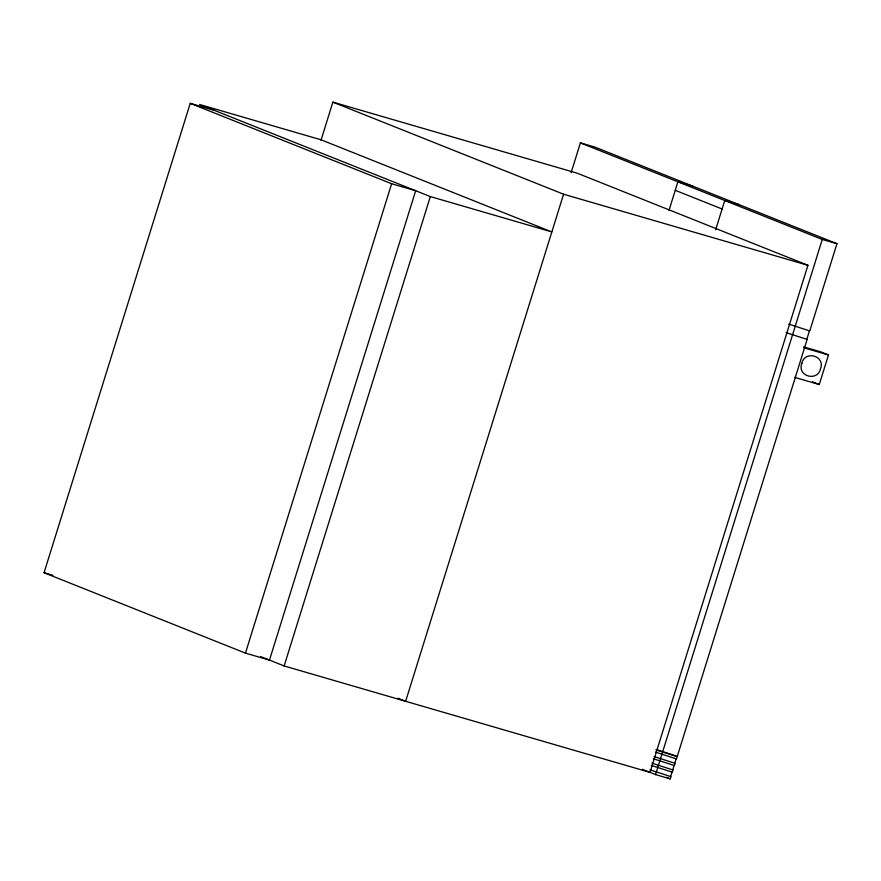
<?xml version="1.0" encoding="UTF-8"?>
<svg xmlns="http://www.w3.org/2000/svg" width="881" height="881" viewBox="0 0 881 881"><rect width="100%" height="100%" fill="white"/><g stroke="black" fill="none" stroke-linecap="round" stroke-linejoin="round"><path stroke-width="1.32" d="M190.241 103.341L391.638 183.733L415.678 190.725L269.476 660.111L245.447 653.118L44.05 572.727L190.241 103.341L214.281 110.334M321.003 140.222L332.875 102.13L577.231 173.205L807.932 265.291L650.002 772.373L284.134 665.959L260.556 656.543M245.447 653.118L391.638 183.733M284.134 665.959L430.335 196.573L199.624 104.487L321.136 139.826L551.836 231.923L430.335 196.573M332.875 102.13L563.587 194.216L405.645 701.298L397.992 698.248M571.075 172.83L580.403 142.887L595.082 147.16L836.95 243.707L809.782 330.926L788.726 324.12M668.987 210.449L677.907 181.805L692.598 186.078M715.636 229.776L724.755 200.505L739.445 204.777M649.903 769.84L670.959 776.657L670.265 778.87L655.574 774.597L822.259 239.434L580.403 142.887M670.617 776.557L672.005 772.119M672.688 769.906L674.075 765.468M674.769 763.254L676.145 758.816M806.798 339.328L809.452 330.827M794.662 377.365L819.264 384.523L828.481 354.955L820.508 351.772L803.681 346.883M822.259 239.434L836.95 243.707M563.587 194.216L807.932 265.291M803.879 347.797L828.481 354.955M44.05 572.727L52.904 575.304M675.264 190.307L722.101 209.006M786.072 332.611L807.139 339.427L677.291 756.327L656.224 749.511M812.436 381.792L819.264 384.523M656.114 749.885L677.17 756.702L676.476 758.915L655.431 752.099M654.043 756.537L675.099 763.353L674.405 765.567L653.35 758.75M651.973 763.188L673.029 770.005L672.335 772.219L651.279 765.413M666.443 777.35L670.265 778.87M642.348 769.322L655.574 774.597M801.842 363.335C796.798 376.286 817.568 382.112 820.53 368.765C825.585 355.814 804.805 349.988 801.842 363.335"/></g></svg>
